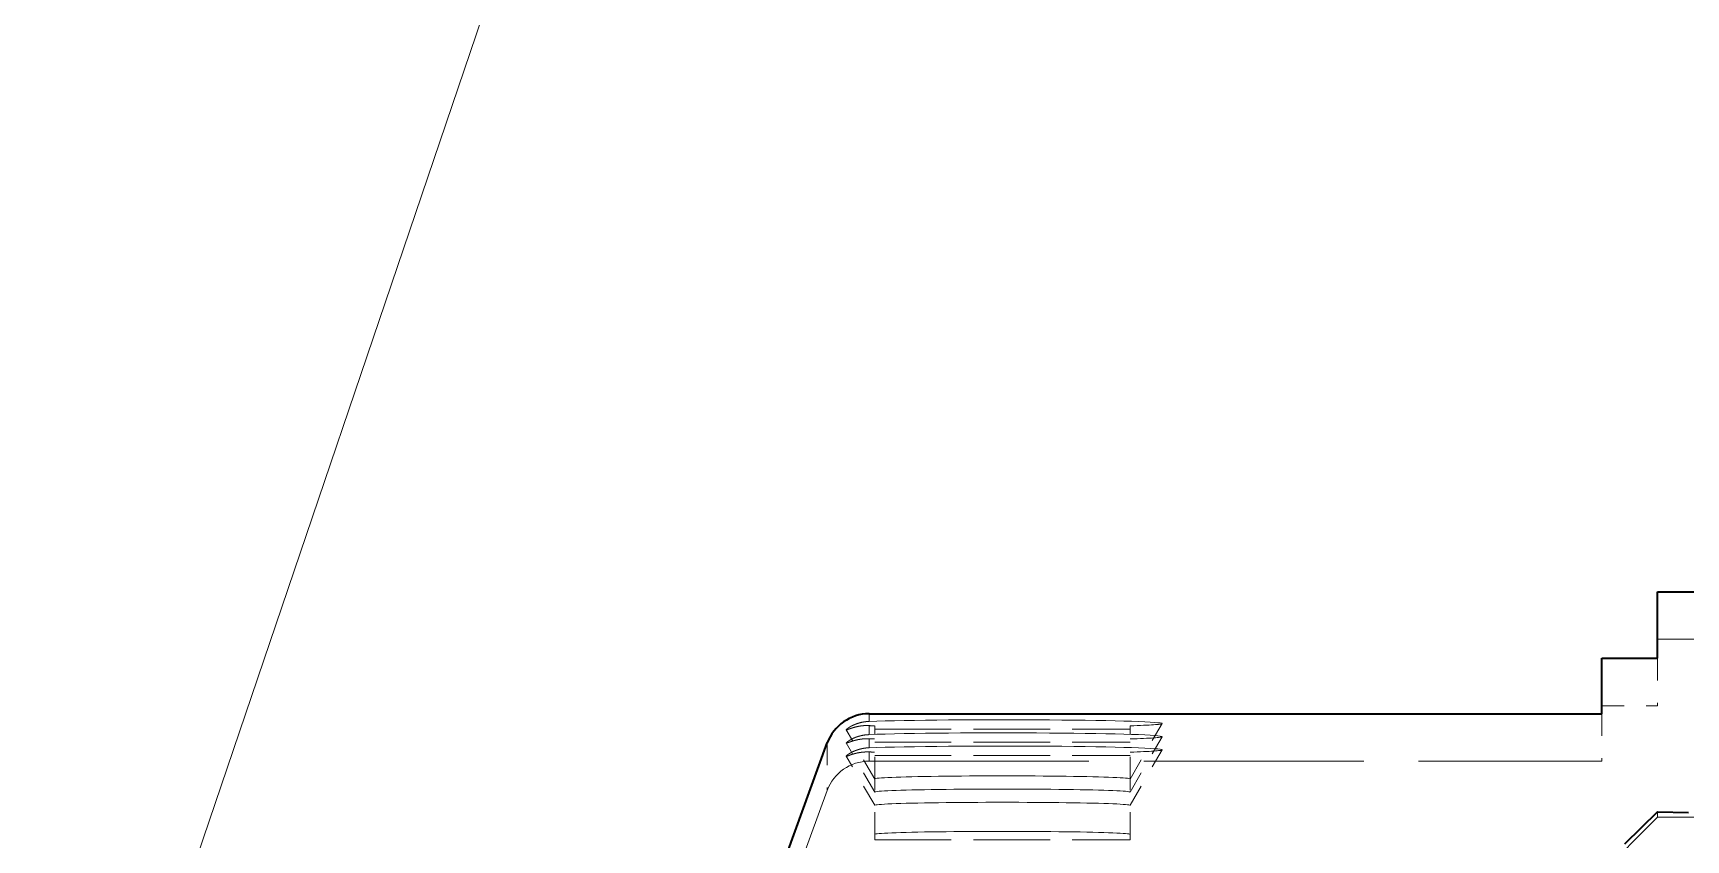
# Model space of a CAD drawing. Extents: x 23 to 587, y 4 to 413.
# Drawn here: x 97.56 to 105, y 254.92 to 258.56 of the extents above; entities that cross this region are included whole.
import ezdxf

# ---------------------------------------------------------------- set-up
doc = ezdxf.new("R2010")
doc.units = 0
doc.linetypes.add('DASHED', pattern=[15, 12, -3])
doc.layers.get('0').update_dxf_attribs({"lineweight": 13})

# ---------------------------------------------------------------- blocks, each defined once
blk = doc.blocks.new('BLOCK6908')
at = {"color": 7, "lineweight": 13}
blk.add_line((15.769, 77.149), (23.506, 99.942), dxfattribs=at)
blk = doc.blocks.new('BLOCK6915')
at = {"color": 7, "lineweight": 35, "ltscale": 0.014996}
blk.add_line((30.4, 83.285), (30.4, 83.885), dxfattribs=at)
at = {"color": 7, "lineweight": 35, "ltscale": 0.1275}
blk.add_line((30.4, 83.885), (35.5, 83.885), dxfattribs=at)
at = {"color": 7, "linetype": 'DASHED', "lineweight": 13, "ltscale": 0.1275}
blk.add_line((30.4, 83.457), (35.5, 83.457), dxfattribs=at)
at = {"color": 7, "lineweight": 35, "ltscale": 0.012496}
blk.add_line((29.9, 82.785), (29.9, 83.285), dxfattribs=at)
at = {"color": 7, "lineweight": 35, "ltscale": 0.0125}
blk.add_line((29.9, 83.285), (30.4, 83.285), dxfattribs=at)
at = {"color": 7, "linetype": 'DASHED', "lineweight": 13, "ltscale": 0.010695}
for p, q in [((30.4, 83.285), (30.4, 82.857)), ((29.9, 82.785), (29.9, 82.358)), ((22.923, 82.522), (22.923, 82.094))]:
    blk.add_line(p, q, dxfattribs=at)
at = {"color": 7, "linetype": 'DASHED', "lineweight": 13, "ltscale": 0.001728}
blk.add_line((23.299, 82.785), (23.299, 82.716), dxfattribs=at)
at = {"color": 7, "lineweight": 35, "ltscale": 0.16502}
blk.add_line((23.299, 82.785), (29.9, 82.785), dxfattribs=at)
at = {"color": 7, "linetype": 'DASHED', "lineweight": 13, "ltscale": 0.0125}
blk.add_line((29.9, 82.857), (30.4, 82.857), dxfattribs=at)
at = {"color": 7, "linetype": 'DASHED', "lineweight": 13, "ltscale": 0.01279}
for p, q in [((23.35, 82.197), (23.094, 82.64)), ((23.35, 82.079), (23.094, 82.522)), ((23.35, 81.96), (23.094, 82.403))]:
    blk.add_line(p, q, dxfattribs=at)
at = {"color": 7, "linetype": 'DASHED', "lineweight": 13, "ltscale": 0.002029}
for p, q in [((23.299, 82.679), (23.299, 82.597)), ((23.299, 82.56), (23.299, 82.479))]:
    blk.add_line(p, q, dxfattribs=at)
at = {"color": 7, "linetype": 'DASHED', "lineweight": 13, "ltscale": 0.011988}
for p, q in [((23.35, 82.197), (23.35, 82.677)), ((25.65, 82.197), (25.65, 82.677))]:
    blk.add_line(p, q, dxfattribs=at)
at = {"color": 7, "linetype": 'DASHED', "lineweight": 13, "ltscale": 0.0575}
for p, q in [((23.35, 82.647), (25.65, 82.647)), ((23.35, 82.529), (25.65, 82.529)), ((23.35, 82.41), (25.65, 82.41)), ((23.35, 81.648), (25.65, 81.648))]:
    blk.add_line(p, q, dxfattribs=at)
at = {"color": 7, "linetype": 'DASHED', "lineweight": 13, "ltscale": 0.014423}
for p, q in [((25.65, 82.197), (25.939, 82.697)), ((25.65, 82.079), (25.939, 82.578)), ((25.65, 81.96), (25.939, 82.459))]:
    blk.add_line(p, q, dxfattribs=at)
at = {"color": 7, "lineweight": 35, "ltscale": 0.067474}
blk.add_line((22, 79.986), (22.923, 82.522), dxfattribs=at)
at = {"color": 7, "linetype": 'DASHED', "lineweight": 13, "ltscale": 0.001193}
blk.add_line((23.299, 82.441), (23.299, 82.393), dxfattribs=at)
at = {"color": 7, "linetype": 'DASHED', "lineweight": 13, "ltscale": 0.000891214}
blk.add_line((23.299, 82.393), (23.299, 82.358), dxfattribs=at)
at = {"color": 7, "linetype": 'DASHED', "lineweight": 13, "ltscale": 0.16502}
blk.add_line((23.299, 82.358), (29.9, 82.358), dxfattribs=at)
at = {"color": 7, "linetype": 'DASHED', "lineweight": 13, "ltscale": 0.012496}
for p, q in [((23.35, 81.698), (23.35, 82.198)), ((25.65, 81.698), (25.65, 82.198))]:
    blk.add_line(p, q, dxfattribs=at)
at = {"color": 7, "linetype": 'DASHED', "lineweight": 13, "ltscale": 0.067474}
blk.add_line((22, 79.558), (22.923, 82.094), dxfattribs=at)
at = {"color": 7, "lineweight": 35, "ltscale": 0.010338}
blk.add_line((30.4, 81.9), (30.105, 81.61), dxfattribs=at)
at = {"color": 7, "lineweight": 35, "ltscale": 0.00699}
blk.add_line((30.4, 81.9), (30.68, 81.896), dxfattribs=at)
at = {"color": 7, "linetype": 'DASHED', "lineweight": 13, "ltscale": 0.00121}
blk.add_line((30.4, 81.852), (30.4, 81.9), dxfattribs=at)
at = {"color": 7, "linetype": 'DASHED', "lineweight": 13, "ltscale": 0.18305}
blk.add_line((37.722, 81.887), (30.4, 81.852), dxfattribs=at)
at = {"color": 7, "linetype": 'DASHED', "lineweight": 13, "ltscale": 0.077955}
blk.add_line((30.4, 81.852), (28.2, 79.642), dxfattribs=at)
at = {"color": 7, "linetype": 'DASHED', "lineweight": 13, "ltscale": 0.001248}
for p, q in [((23.35, 81.648), (23.35, 81.698)), ((25.65, 81.648), (25.65, 81.698))]:
    blk.add_line(p, q, dxfattribs=at)
at = {"color": 7, "lineweight": 35}
blk.add_ellipse((23.299, 82.385), major_axis=(-0.4, 0), ratio=0.999718, start_param=4.712389, end_param=5.934119, dxfattribs=at)
at = {"color": 7, "linetype": 'DASHED', "lineweight": 13}
for centre, major_axis, ratio, start_param, end_param in [((24.5, 82.697), (1.439, 0), 0.023766, 6.26935, 8.841491), ((24.5, 82.697), (1.439, 0), 0.023766, 3.724879, 3.786182), ((24.5, 82.697), (1.439, 0), 0.023766, 5.638596, 6.26935), ((24.5, 82.579), (1.439, 0), 0.023766, 6.26935, 8.841491), ((24.5, 82.579), (1.439, 0), 0.023766, 3.724879, 3.786182), ((24.5, 82.46), (1.439, 0), 0.023766, 6.26935, 8.841491), ((24.5, 82.579), (1.439, 0), 0.023766, 5.638596, 6.26935), ((23.299, 81.958), (-0.4, 0), 0.999718, 4.712389, 5.934119), ((24.5, 82.46), (1.439, 0), 0.023766, 3.724879, 3.786182), ((24.5, 82.46), (1.439, 0), 0.023766, 5.638596, 6.26935), ((24.5, 82.198), (1.15, 0), 0.023766, 0, 3.141593), ((24.5, 82.079), (1.15, 0), 0.023766, 0, 3.141593), ((24.5, 81.96), (1.15, 0), 0.023766, 0, 3.141593), ((24.5, 81.698), (1.15, 0), 0.023766, 0, 3.141593)]:
    blk.add_ellipse(centre, major_axis=major_axis, ratio=ratio, start_param=start_param, end_param=end_param, dxfattribs=at)
for points, knots in [([(23.299, 82.716), (23.227, 82.714), (23.173, 82.694), (23.135, 82.674), (23.105, 82.653), (23.095, 82.643), (23.094, 82.642), (23.094, 82.641), (23.094, 82.64)], [0, 0, 0, 0, 0, 0, 0.950434, 0.950434, 0.950434, 1.175823, 1.175823, 1.175823, 1.175823, 1.175823, 1.175823]), ([(23.094, 82.64), (23.096, 82.638), (23.11, 82.643), (23.138, 82.656), (23.189, 82.674), (23.264, 82.679), (23.275, 82.679), (23.287, 82.679), (23.299, 82.679)], [0, 0, 0, 0, 0, 0, 0.960185, 0.960185, 0.960185, 1.123776, 1.123776, 1.123776, 1.123776, 1.123776, 1.123776]), ([(23.299, 82.597), (23.227, 82.595), (23.173, 82.576), (23.135, 82.555), (23.105, 82.534), (23.095, 82.525), (23.094, 82.523), (23.094, 82.522), (23.094, 82.522)], [0, 0, 0, 0, 0, 0, 0.950434, 0.950434, 0.950434, 1.175823, 1.175823, 1.175823, 1.175823, 1.175823, 1.175823]), ([(23.094, 82.522), (23.096, 82.519), (23.11, 82.524), (23.138, 82.537), (23.189, 82.555), (23.264, 82.56), (23.275, 82.56), (23.287, 82.56), (23.299, 82.56)], [0, 0, 0, 0, 0, 0, 0.960185, 0.960185, 0.960185, 1.123776, 1.123776, 1.123776, 1.123776, 1.123776, 1.123776]), ([(23.299, 82.479), (23.227, 82.476), (23.173, 82.457), (23.135, 82.436), (23.105, 82.416), (23.095, 82.406), (23.094, 82.404), (23.094, 82.403), (23.094, 82.403)], [0, 0, 0, 0, 0, 0, 0.950434, 0.950434, 0.950434, 1.175823, 1.175823, 1.175823, 1.175823, 1.175823, 1.175823]), ([(23.094, 82.403), (23.096, 82.4), (23.11, 82.406), (23.138, 82.418), (23.189, 82.436), (23.264, 82.441), (23.275, 82.441), (23.287, 82.441), (23.299, 82.441)], [0, 0, 0, 0, 0, 0, 0.960185, 0.960185, 0.960185, 1.123776, 1.123776, 1.123776, 1.123776, 1.123776, 1.123776])]:
    blk.add_open_spline(points, degree=5, knots=knots, dxfattribs=at)

msp = doc.modelspace()

# ---------------------------------------------------------------- block references
at = {"lineweight": 0, "xscale": 0.5, "yscale": 0.5, "zscale": 0.5}
for name in ['BLOCK6908', 'BLOCK6915']:
    msp.add_blockref(name, (89.6743, 214.1001), dxfattribs=at)

doc.saveas('drawing.dxf')
